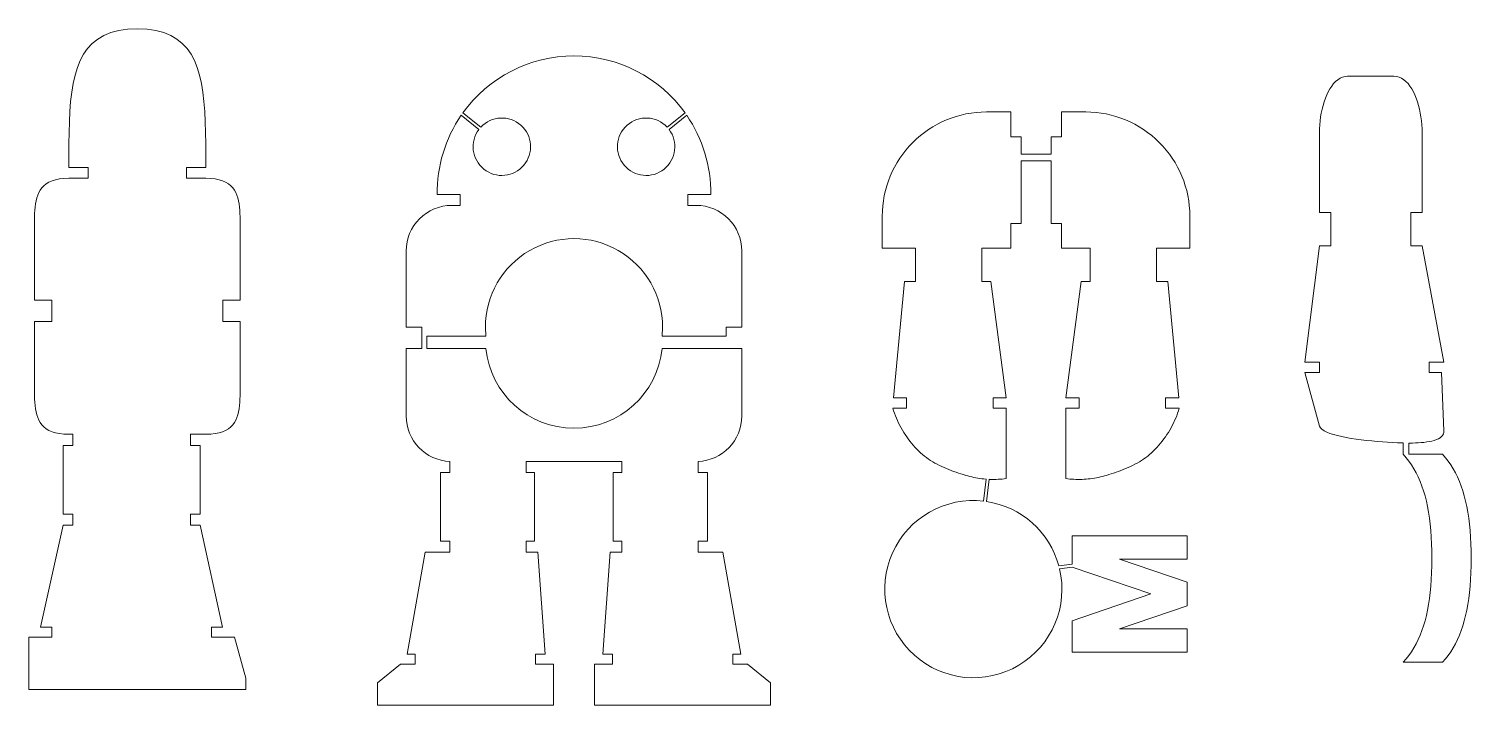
# Model space of a CAD drawing. Extents: x 278 to 531, y 145 to 264.
import ezdxf

# ---------------------------------------------------------------- set-up
doc = ezdxf.new("R2010")
doc.units = 0
doc.header["$MEASUREMENT"] = 0

# ---------------------------------------------------------------- blocks, each defined once
blk = doc.blocks.new('*E0')
at = {"color": 7, "linetype": 'Continuous', "lineweight": 0, "flags": 128}
blk.add_lwpolyline([(314.925748, 229.414774), (314.924998, 230.010438), (314.919748, 230.603193), (314.905498, 231.190052), (314.877748, 231.768025), (314.831998, 232.334124), (314.763748, 232.88536), (314.668498, 233.418744), (314.541748, 233.931288), (314.378998, 234.420004), (314.175748, 234.881902), (313.927498, 235.313994), (313.629748, 235.713291), (313.277998, 236.076805), (312.867748, 236.401547), (312.394498, 236.684528), (311.853748, 236.92276), (311.240998, 237.113254), (310.551748, 237.253021), (309.781498, 237.339073), (308.925748, 237.368421)], dxfattribs=at)
blk = doc.blocks.new('*E1')
at = {"color": 7, "linetype": 'Continuous', "lineweight": 0, "flags": 128}
blk.add_lwpolyline([(278.925748, 229.414774), (278.926498, 230.010438), (278.931748, 230.603193), (278.945998, 231.190052), (278.973748, 231.768025), (279.019498, 232.334124), (279.087748, 232.88536), (279.182998, 233.418744), (279.309748, 233.931288), (279.472498, 234.420004), (279.675748, 234.881902), (279.923998, 235.313994), (280.221748, 235.713291), (280.573498, 236.076805), (280.983748, 236.401547), (281.456998, 236.684528), (281.997748, 236.92276), (282.610498, 237.113254), (283.299748, 237.253021), (284.069998, 237.339073), (284.925748, 237.368421)], dxfattribs=at)
blk = doc.blocks.new('*E2')
at = {"color": 7, "linetype": 'Continuous', "lineweight": 0, "flags": 128}
blk.add_lwpolyline([(314.925748, 200.491334), (314.924998, 199.89567), (314.919748, 199.302914), (314.905498, 198.716056), (314.877748, 198.138083), (314.831998, 197.571984), (314.763748, 197.020748), (314.668498, 196.487363), (314.541748, 195.974819), (314.378998, 195.486103), (314.175748, 195.024205), (313.927498, 194.592113), (313.629748, 194.192816), (313.277998, 193.829302), (312.867748, 193.50456), (312.394498, 193.221579), (311.853748, 192.983347), (311.240998, 192.792853), (310.551748, 192.653086), (309.781498, 192.567034), (308.925748, 192.537686)], dxfattribs=at)
blk = doc.blocks.new('*E3')
at = {"color": 7, "linetype": 'Continuous', "lineweight": 0, "flags": 128}
blk.add_lwpolyline([(278.925748, 200.491334), (278.926498, 199.89567), (278.931748, 199.302914), (278.945998, 198.716056), (278.973748, 198.138083), (279.019498, 197.571984), (279.087748, 197.020748), (279.182998, 196.487363), (279.309748, 195.974819), (279.472498, 195.486103), (279.675748, 195.024205), (279.923998, 194.592113), (280.221748, 194.192816), (280.573498, 193.829302), (280.983748, 193.50456), (281.456998, 193.221579), (281.997748, 192.983347), (282.610498, 192.792853), (283.299748, 192.653086), (284.069998, 192.567034), (284.925748, 192.537686)], dxfattribs=at)
blk = doc.blocks.new('*E4')
at = {"color": 7, "linetype": 'Continuous', "lineweight": 0, "flags": 128}
blk.add_lwpolyline([(284.925748, 239.259838), (284.927248, 241.373126), (284.937748, 243.417115), (284.966248, 245.387579), (285.021748, 247.280294), (285.113248, 249.091033), (285.249748, 250.815573), (285.440248, 252.449687), (285.693748, 253.989151), (286.019248, 255.429738), (286.425748, 256.767225), (286.922248, 257.997385), (287.517748, 259.115993), (288.221248, 260.118825), (289.041748, 261.001654), (289.988248, 261.760255), (291.069748, 262.390404), (292.295248, 262.887875), (293.673748, 263.248443), (295.214248, 263.467882), (296.925748, 263.541967)], dxfattribs=at)
blk = doc.blocks.new('*E5')
at = {"color": 7, "linetype": 'Continuous', "lineweight": 0, "flags": 128}
blk.add_lwpolyline([(308.925748, 239.259838), (308.924248, 241.373126), (308.913748, 243.417115), (308.885248, 245.387579), (308.829748, 247.280294), (308.738248, 249.091033), (308.601748, 250.815573), (308.411248, 252.449687), (308.157748, 253.989151), (307.832248, 255.429738), (307.425748, 256.767225), (306.929248, 257.997385), (306.333748, 259.115993), (305.630248, 260.118825), (304.809748, 261.001654), (303.863248, 261.760255), (302.781748, 262.390404), (301.556248, 262.887875), (300.177748, 263.248443), (298.637248, 263.467882), (296.925748, 263.541967)], dxfattribs=at)
blk = doc.blocks.new('*E6')
at = {"color": 7, "linetype": 'Continuous', "lineweight": 0, "flags": 128}
blk.add_lwpolyline([(479.419477, 197.10252), (479.283291, 196.663344), (479.134327, 196.226824), (478.972851, 195.793383), (478.799125, 195.363446), (478.613414, 194.937437), (478.415981, 194.515779), (478.207091, 194.098898), (477.987007, 193.687217), (477.755993, 193.28116), (477.514314, 192.881151), (477.262232, 192.487615), (477.000012, 192.100975), (476.727918, 191.721656), (476.446213, 191.350081), (476.155162, 190.986676), (475.855028, 190.631863), (475.546076, 190.286067), (475.228568, 189.949712), (474.90277, 189.623222), (474.568944, 189.307022), (474.237714, 189.013783), (473.895861, 188.733405), (473.544021, 188.465417), (473.182829, 188.209345), (472.812918, 187.964719), (472.434925, 187.731064), (472.049482, 187.507909), (471.657226, 187.294781), (471.258791, 187.091208), (470.854811, 186.896718), (470.445922, 186.710837), (470.032757, 186.533094), (469.615952, 186.363015), (469.196142, 186.20013), (468.773961, 186.043964), (468.350043, 185.894046), (467.925024, 185.749904), (467.499539, 185.611064), (467.074221, 185.477054), (466.649706, 185.347403), (466.30706, 185.248346), (465.961645, 185.156634), (465.613702, 185.072288), (465.263472, 184.995326), (464.911197, 184.925767), (464.557118, 184.863631), (464.201477, 184.808937), (463.844515, 184.761703), (463.486474, 184.72195), (463.127595, 184.689695), (462.76812, 184.664959), (462.40829, 184.64776), (462.048346, 184.638118), (461.688529, 184.636052), (461.329083, 184.64158), (460.970246, 184.654723), (460.612262, 184.675499), (460.255372, 184.703927), (459.899817, 184.740027), (459.545838, 184.783817)], dxfattribs=at)
blk = doc.blocks.new('*E7')
at = {"color": 7, "linetype": 'Continuous', "lineweight": 0, "flags": 128}
blk.add_lwpolyline([(503.972594, 245.367029), (503.985915, 246.041977), (504.025676, 246.726538), (504.091575, 247.41593), (504.183311, 248.10537), (504.300582, 248.790077), (504.443087, 249.465267), (504.610523, 250.126159), (504.802589, 250.76797), (505.018984, 251.385919), (505.259405, 251.975222), (505.523551, 252.531098), (505.811119, 253.048764), (506.12181, 253.523439), (506.45532, 253.950339), (506.811348, 254.324683), (507.189592, 254.641688), (507.589751, 254.896572), (508.011523, 255.084553), (508.454606, 255.200849), (508.918698, 255.240677)], dxfattribs=at)
blk = doc.blocks.new('*E8')
at = {"color": 7, "linetype": 'Continuous', "lineweight": 0, "flags": 128}
blk.add_lwpolyline([(521.972594, 245.367029), (521.959273, 246.041977), (521.919512, 246.726538), (521.853613, 247.41593), (521.761877, 248.10537), (521.644606, 248.790077), (521.502101, 249.465267), (521.334665, 250.126159), (521.142599, 250.76797), (520.926205, 251.385919), (520.685784, 251.975222), (520.421638, 252.531098), (520.134069, 253.048764), (519.823379, 253.523439), (519.489869, 253.950339), (519.133841, 254.324683), (518.755596, 254.641688), (518.355437, 254.896572), (517.933665, 255.084553), (517.490582, 255.200849), (517.02649, 255.240677)], dxfattribs=at)
blk = doc.blocks.new('*E9')
at = {"color": 7, "linetype": 'Continuous', "lineweight": 0, "flags": 128}
blk.add_lwpolyline([(530.548037, 170.826761), (530.536525, 172.110852), (530.501772, 173.350268), (530.44345, 174.545895), (530.361232, 175.698619), (530.25479, 176.809329), (530.123798, 177.87891), (529.967927, 178.90825), (529.786851, 179.898236), (529.580241, 180.849754), (529.347772, 181.763692), (529.089115, 182.640937), (528.803943, 183.482374), (528.491928, 184.288892), (528.152744, 185.061378), (527.786063, 185.800717), (527.391558, 186.507797), (526.968901, 187.183506), (526.517765, 187.828729), (526.037822, 188.444354), (525.528746, 189.031268)], dxfattribs=at)
blk = doc.blocks.new('*E10')
at = {"color": 7, "linetype": 'Continuous', "lineweight": 0, "flags": 128}
blk.add_lwpolyline([(523.673791, 170.826761), (523.662279, 172.110852), (523.627526, 173.350268), (523.569204, 174.545895), (523.486986, 175.698619), (523.380544, 176.809329), (523.249552, 177.87891), (523.093681, 178.90825), (522.912605, 179.898236), (522.705995, 180.849754), (522.473526, 181.763692), (522.214869, 182.640937), (521.929697, 183.482374), (521.617682, 184.288892), (521.278498, 185.061378), (520.911817, 185.800717), (520.517312, 186.507797), (520.094655, 187.183506), (519.643519, 187.828729), (519.163576, 188.444354), (518.6545, 189.031268)], dxfattribs=at)
blk = doc.blocks.new('*E11')
at = {"color": 7, "linetype": 'Continuous', "lineweight": 0, "flags": 128}
blk.add_lwpolyline([(530.548037, 170.826761), (530.536525, 169.542669), (530.501772, 168.303254), (530.44345, 167.107627), (530.361232, 165.954902), (530.25479, 164.844193), (530.123798, 163.774611), (529.967927, 162.745271), (529.786851, 161.755285), (529.580241, 160.803767), (529.347772, 159.889829), (529.089115, 159.012584), (528.803943, 158.171147), (528.491928, 157.364629), (528.152744, 156.592144), (527.786063, 155.852804), (527.391558, 155.145724), (526.968901, 154.470015), (526.517765, 153.824792), (526.037822, 153.209167), (525.528746, 152.622253)], dxfattribs=at)
blk = doc.blocks.new('*E12')
at = {"color": 7, "linetype": 'Continuous', "lineweight": 0, "flags": 128}
blk.add_lwpolyline([(523.673791, 170.826761), (523.662279, 169.542669), (523.627526, 168.303254), (523.569204, 167.107627), (523.486986, 165.954902), (523.380544, 164.844193), (523.249552, 163.774611), (523.093681, 162.745271), (522.912605, 161.755285), (522.705995, 160.803767), (522.473526, 159.889829), (522.214869, 159.012584), (521.929697, 158.171147), (521.617682, 157.364629), (521.278498, 156.592144), (520.911817, 155.852804), (520.517312, 155.145724), (520.094655, 154.470015), (519.643519, 153.824792), (519.163576, 153.209167), (518.6545, 152.622253)], dxfattribs=at)

msp = doc.modelspace()

# ---------------------------------------------------------------- linework, layer by layer
at = {"color": 7, "linetype": 'Continuous', "lineweight": 0}
for p, q in [((508.918698, 255.240677), (517.02649, 255.240677)), ((356.762518, 245.941182), (353.657409, 248.396876)), ((353.945226, 248.80672), (357.084165, 246.324272)), ((392.87132, 248.80672), (389.732963, 246.324732)), ((390.054659, 245.941681), (393.159137, 248.396876)), ((445.640354, 248.994973), (449.908165, 248.994973)), ((449.908165, 248.994973), (449.908165, 244.618255)), ((463.037684, 248.994973), (458.769873, 248.994973)), ((458.769873, 248.994973), (458.769873, 244.618255)), ((503.972594, 231.379734), (503.972594, 245.367029)), ((521.972594, 245.367029), (521.972594, 231.379734)), ((451.714153, 244.618255), (449.908165, 244.618255)), ((451.714153, 241.597411), (451.714153, 244.618255)), ((456.963885, 244.618255), (458.769873, 244.618255)), ((456.963885, 241.597411), (456.963885, 244.618255)), ((451.714153, 241.597411), (456.963885, 241.597411)), ((456.963885, 240.408882), (451.714153, 240.408882)), ((451.714153, 229.464511), (451.714153, 240.408882)), ((456.963885, 229.464511), (456.963885, 240.408882)), ((284.925748, 239.259838), (288.333499, 239.259838)), ((288.333499, 239.259838), (288.333499, 237.368421)), ((305.517997, 239.259838), (305.517997, 237.368421)), ((305.517997, 239.259838), (308.925748, 239.259838)), ((284.925748, 237.368421), (288.333499, 237.368421)), ((305.517997, 237.368421), (308.925748, 237.368421)), ((349.450334, 234.510561), (353.449017, 234.510561)), ((351.972222, 232.619144), (353.449017, 232.619144)), ((353.449017, 232.619144), (353.449017, 234.510561)), ((393.367529, 232.619144), (393.367529, 234.510561)), ((393.367529, 234.510561), (397.366212, 234.510561)), ((394.844324, 232.619144), (393.367529, 232.619144)), ((427.405161, 225.13403), (427.405161, 230.759781)), ((481.272876, 225.13403), (481.272876, 230.759781)), ((503.972594, 231.379734), (505.972594, 231.379734)), ((505.972594, 231.379734), (505.972594, 225.559991)), ((519.972594, 231.379734), (521.972594, 231.379734)), ((519.972594, 225.559991), (519.972594, 231.379734)), ((278.925748, 216.029366), (278.925748, 229.414774)), ((314.925748, 229.414774), (314.925748, 216.029366)), ((449.908165, 229.464511), (451.714153, 229.464511)), ((449.908165, 229.464511), (449.908165, 225.13403)), ((458.769873, 229.464511), (456.963885, 229.464511)), ((458.769873, 229.464511), (458.769873, 225.13403)), ((433.224904, 225.13403), (427.405161, 225.13403)), ((433.224904, 219.314288), (433.224904, 225.13403)), ((449.908165, 225.13403), (444.864388, 225.13403)), ((444.864388, 225.13403), (444.864388, 219.314288)), ((458.769873, 225.13403), (463.813649, 225.13403)), ((463.813649, 225.13403), (463.813649, 219.314288)), ((475.453134, 219.314288), (475.453134, 225.13403)), ((475.453134, 225.13403), (481.272876, 225.13403)), ((503.972594, 225.559991), (501.391348, 205.190893)), ((505.972594, 225.559991), (503.972594, 225.559991)), ((519.972594, 225.559991), (521.972594, 225.559991)), ((521.972594, 225.559991), (525.756193, 205.190893)), ((344.018575, 211.280089), (344.018575, 224.665497)), ((402.797972, 211.280089), (402.797972, 224.665497)), ((429.345075, 198.94519), (431.28499, 219.314288)), ((431.28499, 219.314288), (433.224904, 219.314288)), ((444.864388, 219.314288), (446.41632, 219.314288)), ((446.41632, 219.314288), (449.132199, 198.94519)), ((462.261718, 219.314288), (459.545838, 198.94519)), ((463.813649, 219.314288), (462.261718, 219.314288)), ((477.393048, 219.314288), (475.453134, 219.314288)), ((479.332962, 198.94519), (477.393048, 219.314288)), ((278.925748, 216.029366), (281.925748, 216.029366)), ((281.925748, 216.029366), (281.925748, 212.319589)), ((314.925748, 216.029366), (311.925748, 216.029366)), ((311.925748, 216.029366), (311.925748, 212.319589)), ((281.925748, 212.319589), (278.925748, 212.319589)), ((278.925748, 200.491334), (278.925748, 212.319589)), ((311.925748, 212.319589), (314.925748, 212.319589)), ((314.925748, 212.319589), (314.925748, 200.491334)), ((346.73048, 211.280089), (344.018575, 211.280089)), ((346.73048, 207.570312), (346.73048, 211.280089)), ((347.65382, 209.728158), (357.966752, 209.728158)), ((347.65382, 209.728158), (347.65382, 207.570312)), ((357.966752, 209.728158), (357.88896, 211.280089)), ((388.849794, 209.728158), (388.927586, 211.280089)), ((400.086066, 209.728158), (388.849794, 209.728158)), ((400.086066, 209.728158), (400.086066, 211.280089)), ((400.086066, 211.280089), (402.797972, 211.280089)), ((344.018575, 207.570312), (344.018575, 195.736836)), ((344.018575, 207.570312), (346.73048, 207.570312)), ((347.65382, 207.570312), (357.966752, 207.570312)), ((402.797972, 207.570312), (388.849794, 207.570312)), ((402.797972, 207.570312), (402.797972, 195.736836)), ((501.391348, 205.190893), (503.972594, 205.190893)), ((503.972594, 205.190893), (503.972594, 203.348224)), ((525.756193, 205.190893), (523.181047, 205.190893)), ((523.181047, 205.190893), (523.181047, 203.348224)), ((503.972594, 203.348224), (501.391348, 203.348224)), ((501.391348, 203.348224), (503.972594, 193.963149)), ((523.181047, 203.348224), (525.360016, 203.348224)), ((525.360016, 203.348224), (525.756193, 193.170797)), ((431.657807, 197.10252), (429.258561, 197.10252)), ((431.657807, 198.94519), (429.345075, 198.94519)), ((431.657807, 197.10252), (431.657807, 198.94519)), ((446.811552, 198.94519), (446.811552, 197.10252)), ((449.132199, 198.94519), (446.811552, 198.94519)), ((449.132199, 197.10252), (446.811552, 197.10252)), ((449.132199, 197.10252), (449.132199, 184.783817)), ((459.545838, 198.94519), (461.866486, 198.94519)), ((459.545838, 197.10252), (459.545838, 184.783817)), ((459.545838, 197.10252), (461.866486, 197.10252)), ((461.866486, 198.94519), (461.866486, 197.10252)), ((477.020231, 197.10252), (477.020231, 198.94519)), ((477.020231, 198.94519), (479.332962, 198.94519)), ((477.020231, 197.10252), (479.419477, 197.10252)), ((284.925748, 192.537686), (285.630987, 192.537686)), ((285.630987, 192.537686), (285.630987, 190.592551)), ((306.223235, 192.537686), (306.223235, 190.592551)), ((306.223235, 192.537686), (308.925748, 192.537686)), ((285.630987, 190.592551), (283.927111, 190.592551)), ((283.927111, 190.592551), (283.927111, 178.565083)), ((306.223235, 190.592551), (307.927111, 190.592551)), ((307.927111, 190.592551), (307.927111, 178.565083)), ((518.6545, 191.022509), (518.6545, 189.031268)), ((519.6545, 189.031268), (519.6545, 191.005567)), ((351.684082, 187.788409), (351.684082, 185.843274)), ((365.017574, 187.783188), (365.017574, 185.843274)), ((365.017574, 187.783188), (373.408273, 187.783188)), ((381.798973, 187.783188), (373.408273, 187.783188)), ((381.798973, 187.783188), (381.798973, 185.843274)), ((395.132464, 187.788409), (395.132464, 185.843274)), ((525.528746, 189.031268), (519.6545, 189.031268)), ((445.626179, 184.684484), (445.162635, 180.838441)), ((446.126199, 184.654622), (445.658297, 180.772422)), ((283.927111, 178.565083), (285.630987, 178.565083)), ((285.630987, 178.565083), (285.630987, 176.625169)), ((307.927111, 178.565083), (306.223235, 178.565083)), ((306.223235, 178.565083), (306.223235, 176.625169)), ((283.927111, 176.625169), (279.989208, 158.77796)), ((285.630987, 176.625169), (283.927111, 176.625169)), ((306.223235, 176.625169), (307.927111, 176.625169)), ((307.927111, 176.625169), (311.865014, 158.77796)), ((347.35658, 171.875892), (351.684082, 171.875892)), ((351.684082, 173.815806), (351.684082, 171.875892)), ((365.017574, 173.815806), (365.017574, 171.875892)), ((381.798973, 173.815806), (381.798973, 171.875892)), ((395.132464, 173.815806), (395.132464, 171.875892)), ((399.459966, 171.875892), (395.132464, 171.875892)), ((458.342684, 169.476291), (460.653056, 169.780857)), ((460.653056, 169.276531), (458.466239, 168.988252)), ((460.653056, 169.276531), (474.426446, 164.581057)), ((281.925748, 157.032037), (277.927111, 157.032037)), ((277.927111, 157.032037), (277.927111, 149.854355)), ((279.989208, 158.77796), (281.925748, 158.77796)), ((281.925748, 158.77796), (281.925748, 157.032037)), ((311.865014, 158.77796), (309.896062, 158.77796)), ((309.896062, 158.77796), (309.896062, 157.032037)), ((309.896062, 157.032037), (313.927111, 157.032037)), ((313.927111, 157.032037), (315.927111, 149.854355)), ((343.001, 152.28276), (345.609936, 152.28276)), ((345.609936, 154.028683), (345.609936, 152.28276)), ((366.647223, 154.028683), (366.647223, 152.28276)), ((380.169324, 154.028683), (380.169324, 152.28276)), ((401.20661, 154.028683), (401.20661, 152.28276)), ((403.815547, 152.28276), (401.20661, 152.28276)), ((525.528746, 152.622253), (518.6545, 152.622253)), ((277.927111, 149.854355), (277.927111, 147.85372)), ((315.927111, 149.854355), (315.927111, 147.85372)), ((315.927111, 147.85372), (277.927111, 147.85372))]:
    msp.add_line(p, q, dxfattribs=at)
at = {"color": 7, "linetype": 'Continuous', "lineweight": 0, "flags": 128}
for points in [[(429.258561, 197.10252), (429.394747, 196.663344), (429.54371, 196.226824), (429.705187, 195.793383), (429.878913, 195.363446), (430.064624, 194.937437), (430.262056, 194.515779), (430.470947, 194.098898), (430.69103, 193.687217), (430.922044, 193.28116), (431.163724, 192.881151), (431.415806, 192.487615), (431.678026, 192.100975), (431.95012, 191.721656), (432.231824, 191.350081), (432.522876, 190.986676), (432.823009, 190.631863), (433.131962, 190.286067), (433.44947, 189.949712), (433.775268, 189.623223), (434.109094, 189.307022), (434.440324, 189.013783), (434.782177, 188.733405), (435.134016, 188.465417), (435.495209, 188.209346), (435.865119, 187.964719), (436.243113, 187.731064), (436.628556, 187.507909), (437.020812, 187.294782), (437.419247, 187.091209), (437.823227, 186.896718), (438.232116, 186.710837), (438.645281, 186.533094), (439.062086, 186.363015), (439.481896, 186.20013), (439.904077, 186.043964), (440.327994, 185.894046), (440.753013, 185.749904), (441.178499, 185.611064), (441.603816, 185.477055), (442.028331, 185.347403), (442.370977, 185.248346), (442.716392, 185.156635), (443.064336, 185.072289), (443.414566, 184.995327), (443.766841, 184.925768), (444.120919, 184.863632), (444.47656, 184.808937), (444.833522, 184.761704), (445.191563, 184.72195), (445.550442, 184.689695), (445.626179, 184.684484)], [(503.972594, 193.963149), (504.135983, 193.676738), (504.408796, 193.407755), (504.782608, 193.155745), (505.248994, 192.920256), (505.79953, 192.700835), (506.425792, 192.497029), (507.119355, 192.308384), (507.871794, 192.134447), (508.674686, 191.974766), (509.519605, 191.828887), (510.398127, 191.696357), (511.301828, 191.576722), (512.222284, 191.469531), (513.151068, 191.374328), (514.079758, 191.290663), (514.999929, 191.21808), (515.903156, 191.156128), (516.781015, 191.104353), (517.625082, 191.062301), (518.426931, 191.02952), (518.6545, 191.022509)], [(519.6545, 191.005567), (519.802155, 191.004762), (520.293667, 191.009556), (520.793178, 191.023076), (521.295556, 191.046641), (521.795669, 191.081571), (522.288387, 191.129188), (522.768577, 191.190812), (523.231108, 191.267763), (523.670848, 191.361362), (524.082665, 191.47293), (524.461429, 191.603786), (524.802006, 191.755252), (525.099265, 191.928648), (525.348076, 192.125295), (525.543306, 192.346512), (525.679823, 192.593621), (525.752496, 192.867943), (525.756193, 193.170797)], [(351.684082, 173.815806), (350.032308, 173.815806), (350.032308, 185.843274), (351.684082, 185.843274)], [(365.017574, 185.843274), (366.521578, 185.843274), (366.521578, 173.815806), (365.017574, 173.815806)], [(381.798973, 185.843274), (380.294968, 185.843274), (380.294968, 173.815806), (381.798973, 173.815806)], [(395.132464, 173.815806), (396.784238, 173.815806), (396.784238, 185.843274), (395.132464, 185.843274)], [(446.126199, 184.654622), (446.269748, 184.64776), (446.629692, 184.638118), (446.989508, 184.636052), (447.348955, 184.64158), (447.707791, 184.654723), (448.065775, 184.675499), (448.422665, 184.703927), (448.778221, 184.740026), (449.132199, 184.783817)], [(480.828162, 164.581057), (480.828162, 166.635602), (468.930023, 170.691786), (480.828162, 170.691786), (480.828162, 174.765606), (460.653056, 174.765606), (460.653056, 169.780857)], [(345.609936, 154.028683), (344.188885, 154.028683), (347.35658, 171.875892)], [(365.017574, 171.875892), (367.055684, 171.875892), (368.34256, 154.028683), (366.647223, 154.028683)], [(381.798973, 171.875892), (379.760862, 171.875892), (378.473986, 154.028683), (380.169324, 154.028683)], [(401.20661, 154.028683), (402.627661, 154.028683), (399.459966, 171.875892)], [(480.828162, 164.581057), (480.828162, 162.526512), (468.930023, 158.470328), (480.828162, 158.470328), (480.828162, 154.396508), (460.653056, 154.396508), (460.653056, 159.885583), (474.426446, 164.581057)], [(366.647223, 152.28276), (369.819432, 152.28276), (369.819432, 145.105078), (338.974798, 145.105078), (338.974798, 149.028107), (343.001, 152.28276)], [(380.169324, 152.28276), (376.997114, 152.28276), (376.997114, 145.105078), (407.841748, 145.105078), (407.841748, 149.028107), (403.815547, 152.28276)]]:
    msp.add_lwpolyline(points, dxfattribs=at)
at = {"color": 7, "linetype": 'Continuous', "lineweight": 0}
for centre, radius, start, end in [((373.408273, 234.832586), 23.960104, 35.677698, 144.322307), ((373.408273, 234.832586), 23.960104, 145.519912, 180.770085), ((360.772778, 242.900689), 5.032572, 142.831372, 497.134093), ((386.044778, 242.900689), 5.032572, 42.873063, 397.17576), ((373.408273, 234.832586), 23.960104, -0.770083, 34.480089), ((445.640354, 230.759781), 18.235193, 90.000003, 180.000009), ((463.037684, 230.759781), 18.235193, 0, 90.000003), ((351.972222, 224.665497), 7.953648, 90.000003, 180.000009), ((394.844324, 224.665497), 7.953648, 0, 90.000003), ((373.408273, 211.280089), 15.519313, 0, 180.000009), ((373.408273, 209.122243), 15.519313, -174.260829, -5.739171), ((351.972222, 195.736836), 7.953648, 180.000005, 267.923866), ((394.844324, 195.736836), 7.953648, -87.923864, 0), ((443.361771, 165.423968), 15.519313, 83.336374, 373.277506), ((443.361771, 165.423968), 15.519313, 15.13622, 81.490202)]:
    msp.add_arc(centre, radius, start, end, dxfattribs=at)

# ---------------------------------------------------------------- block references
at = {"color": 7, "linetype": 'Continuous'}
for name in ['*E4', '*E5', '*E7', '*E8', '*E1', '*E0', '*E3', '*E2', '*E6', '*E10', '*E9', '*E12', '*E11']:
    msp.add_blockref(name, (0, 0), dxfattribs=at)

doc.saveas('drawing.dxf')
